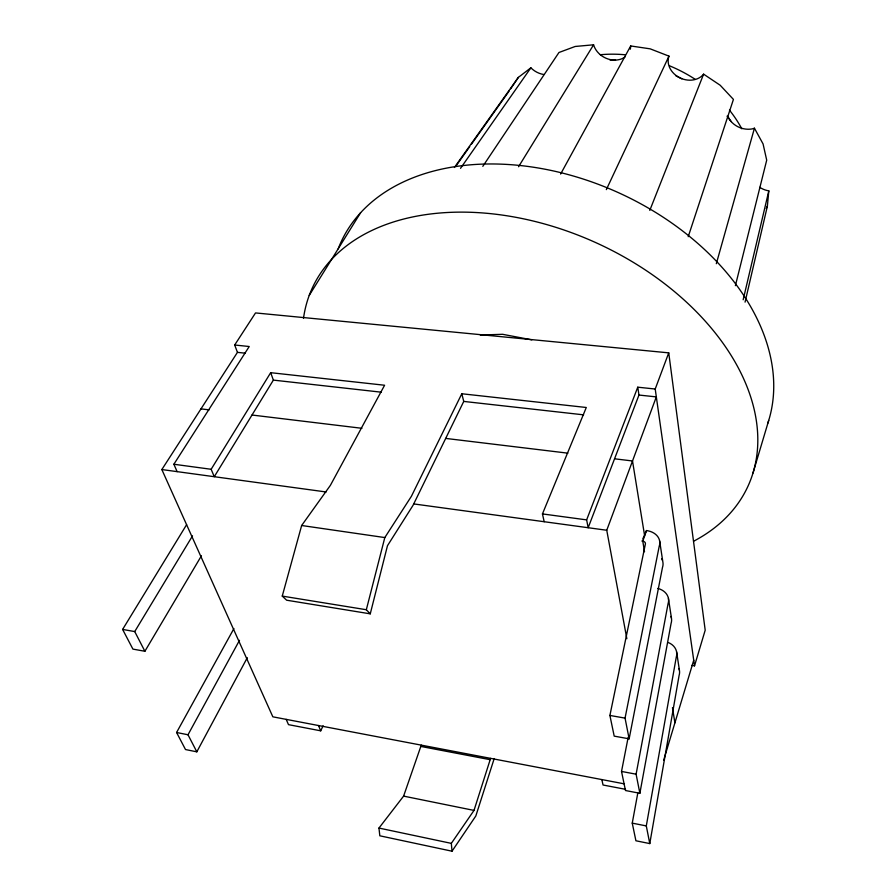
<?xml version="1.0" encoding="UTF-8"?>
<svg xmlns="http://www.w3.org/2000/svg" width="896" height="896" viewBox="0 0 896 896"><rect width="100%" height="100%" fill="white"/><g stroke="black" fill="none" stroke-linecap="round" stroke-linejoin="round"><path stroke-width="1.34" d="M745.058 302.142L767.39 206.058L768.813 190.87A19.085 15.187 16.5 0 1 759.707 187.309M637.829 792.882L632.251 823.133L635.914 840.773L649.779 843.584L679.09 675.483A16.554 13.384 -7.6 0 0 678.955 668.528M649.779 843.584L646.296 825.922L676.267 657.16A16.755 13.406 -7.8 0 0 668.27 642.522M628.174 737.296L621.522 771.445L625.475 790.518L639.867 793.285L671.082 623.414A17.147 13.44 -8.1 0 0 670.981 616.426M639.867 793.285L636.104 774.189L668.058 603.747A17.371 13.462 -8.2 0 0 657.821 588.426M641.883 541.005L642.779 541.173A3.606 2.699 -8.6 0 1 645.4 543.973L609.896 715.445L614.197 736.131L629.138 738.83L662.48 567.448A17.786 13.485 -8.5 0 0 662.883 562.139L659.646 540.938M629.138 738.83L625.05 718.122L659.221 546.258A18.032 13.485 -8.6 0 0 646.486 530.555L644.65 534.722M743.165 299.746L768.813 190.87M735.392 285.645L766.707 160.149L763.067 143.931L754.443 128.206L752.203 128.912A19.555 16.083 18.5 0 1 727.955 116.323M270.682 372.68L273.37 380.106L214.267 476.706L211.154 469.28L270.682 372.68L384.597 385.246L330.389 485.341L301.65 525.504L282.251 596.098L286.63 600.208L370.261 613.838L387.475 545.709L413.067 505.277L463.747 401.419L461.798 393.758L586.286 407.49L542.45 513.923L544.186 521.718M370.261 613.838L366.33 609.728L384.81 537.566L411.421 496.261L461.798 393.758M716.318 263.704L754.443 128.206M691.835 665.392L694.523 665.84L705.197 630.19L668.741 352.856L255.528 312.928L234.685 345.005L237.451 352.352L161.84 469.549L272.843 716.822L624.467 783.888M752.976 473.077L768.701 420.47M663.656 760.267L693.728 660.24M421.266 745.136L403.603 796.118L378.963 828.061L379.826 835.8L452.01 851.2L451.326 843.371L474.006 810.41L490.594 758.352M688.218 236.678L733.432 99.411L720.182 85.243L703.606 74.155A19.734 16.509 23.5 0 1 679.358 77.571A19.734 16.509 23.5 0 1 668.965 56.134L650.182 48.843L630.694 45.954L560.627 174.048M646.486 530.555L642.779 541.173L644.504 551.757M626.842 638.691L606.749 530.253L656.331 396.894L638.96 395.046L588.168 527.722L586.634 519.882L637.762 387.195L655.211 389.021L668.741 352.856M494.211 758.554L475.821 815.987L452.01 851.2M649.79 210.403L703.606 74.155M642.813 538.91L644.19 535.763M766.27 208.533L767.39 206.058M606.334 189.627L668.965 56.134M286.171 719.365L288.501 724.651L320.712 730.822L323.12 725.782M233.912 628.578L176.579 732.491L185.517 749.549L196.818 751.834L247.307 657.664M196.818 751.834L188.003 734.765L239.512 640.293M186.603 524.686L122.618 629.429L132.91 649.107L144.894 651.269L201.443 555.778M144.894 651.269L134.725 631.568L192.517 535.864M518.549 166.746L593.589 44.8A19.634 16.251 29.1 0 0 624.994 57.008M309.232 295.389L360.606 212.722M177.128 471.643L173.869 464.251L249.222 346.517L234.685 345.005M482.81 166.354L558.958 52.494L575.187 46.469L593.589 44.8M510.664 88.827L518.347 77.392L530.869 67.816A19.219 15.434 31.9 0 0 543.805 74.514M460.522 168.336L530.869 67.816M454.418 167.462L518.347 77.392M456.086 165.872L469.739 146.608M471.341 144.346L509.096 91.101M480.278 335.037L502.611 334.298L531.832 339.853M237.451 352.352L245.347 353.192M273.37 380.106L381.315 392.19M463.747 401.419L583.587 414.837M200.984 408.878L209.104 409.853M252 415.027L361.917 428.299M445.693 438.413L567.862 453.163M614.555 458.797L632.509 460.97L644.638 535.853M173.869 464.251L211.154 469.28M542.45 513.923L586.634 519.882M161.84 469.549L326.133 491.971M413.728 503.922L606.749 530.253M301.65 525.504L384.81 537.566M282.251 596.098L366.33 609.728M122.618 629.429L134.725 631.568M609.896 715.445L625.05 718.122M621.522 771.445L636.104 774.189M420.717 746.413L490.09 759.674M625.587 789.331L603.053 785.008L601.832 779.576M176.579 732.491L188.003 734.765M632.251 823.133L646.296 825.922M403.603 796.118L474.006 810.41M378.963 828.061L451.326 843.371M318.483 725.525L320.712 730.822M672.459 707.672L674.912 722.826M637.762 387.195L638.96 395.046M668.438 598.45L671.451 618.128M676.614 651.896L679.414 670.23M655.211 389.021L694.523 665.84M303.509 318.27A239.333 158.76 24.3 0 1 625.699 257.88A239.333 158.76 24.3 0 1 693.829 541.117M338.173 248.886A232.053 159.813 24.3 0 1 606.01 187.331A232.053 159.813 24.3 0 1 767.85 423.147M630.694 45.954A19.634 16.251 29.1 0 1 630.28 49.202M610.019 59.976A124.555 97.395 24.3 0 1 615.552 60.11M675.741 75.701A124.555 97.395 24.3 0 1 681.834 78.837M727.059 116.178A124.555 97.395 24.3 0 1 731.192 121.643M600.354 54.734A124.029 97.362 24.3 0 1 625.307 54.779M669.603 65.834A124.029 97.362 24.3 0 1 695.072 79.229M729.456 110.141A124.029 97.362 24.3 0 1 741.81 128.811M661.651 558.802A17.786 13.485 -8.5 0 1 662.413 560.426"/></g></svg>
